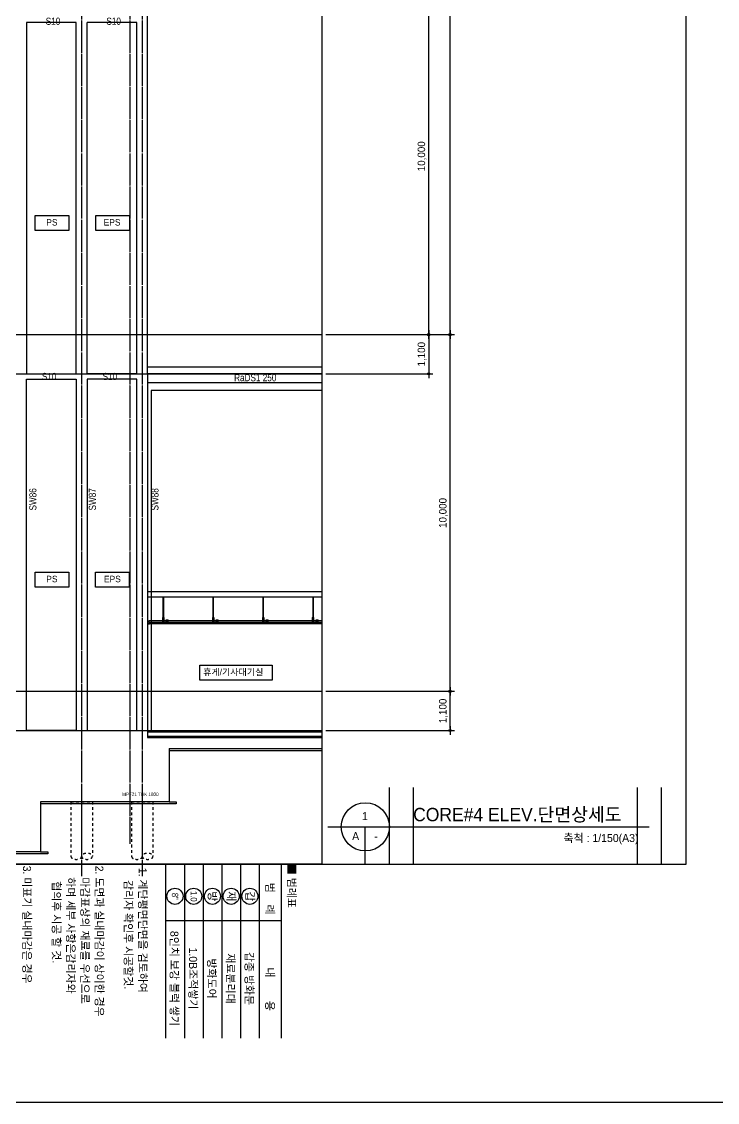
# Model space of a CAD drawing. Header units: millimetres. Extents: x 11948722 to 13111668, y -10771712 to -10232988.
# Drawn here: x 12230849 to 12250358, y -10587159 to -10556859 of the extents above; entities that cross this region are included whole.
import ezdxf
from ezdxf.enums import TextEntityAlignment as Align

# ---------------------------------------------------------------- set-up
doc = ezdxf.new("R2010")
doc.units = ezdxf.units.MM
doc.header["$LTSCALE"] = 150
doc.header["$MEASUREMENT"] = 0
for name, pattern in [('CEN', [6.2, 6, -0.1, 0, -0.1]), ('HID', [2.3, 1.5, -0.8]), ('HIDDEN', [2, 1, -1])]:
    doc.linetypes.add(name, pattern=pattern)
doc.layers.get('0').update_dxf_attribs({"linetype": 'CONTINUOUS'})
doc.layers.get('Defpoints').update_dxf_attribs({"color": 117, "linetype": 'CONTINUOUS'})
for name, color, linetype in [('4', 4, 'CONTINUOUS'), ('8', 8, 'CONTINUOUS'), ('A-중심선', 10, 'CEN'), ('BOX', 7, 'CONTINUOUS'), ('BOX TEXT', 3, 'CONTINUOUS'), ('CON-C', 2, 'CONTINUOUS'), ('ELE-06', 6, 'CONTINUOUS'), ('ELE-2', 4, 'CONTINUOUS'), ('ELE-8', 8, 'CONTINUOUS'), ('ELE08', 8, 'CONTINUOUS'), ('FIN', 5, 'CONTINUOUS'), ('INS', 251, 'CONTINUOUS'), ('TEX-SYM', 3, 'CONTINUOUS'), ('Xref-계단단면도$0$3 dim0', 7, 'CONTINUOUS'), ('Xref-계단단면도$0$A-TIT', 2, 'CONTINUOUS'), ('Xref-계단단면도$0$A-TXT-5.0', 3, 'CONTINUOUS'), ('Xref-계단단면도$0$ELE-3', 6, 'CONTINUOUS'), ('Xref-계단단면도$0$SYM-2', 7, 'CONTINUOUS'), ('Xref-계단단면도$0$TEX', 3, 'CONTINUOUS'), ('Xref-계단단면도$0$TEX-SYM', 3, 'CONTINUOUS')]:
    doc.layers.add(name, color=color, linetype=linetype)
doc.styles.add('A.NARROW', font='ARIALN.TTF')
doc.styles.add('Xref-계단단면도$0$나눔고딕 Se', font='')
doc.styles.add('Xref-계단단면도$0$돋움', font='')
doc.styles.add('돋움', font='')
doc.styles.add('주석', font='')
doc.styles.get('Xref-계단단면도$0$나눔고딕 Se').set_extended_font_data('Dotum')
doc.styles.get('Xref-계단단면도$0$돋움').set_extended_font_data('Dotum')
doc.styles.get('돋움').set_extended_font_data('Dotum')
doc.styles.get('주석').set_extended_font_data('Dotum')
doc.dimstyles.new('Xref-계단단면도$0$A1-100', dxfattribs={"dimtxt": 3, "dimasz": 1, "dimexe": 2, "dimexo": 2, "dimgap": 1, "dimtad": 1, "dimdec": 0, "dimzin": 12, "dimdsep": 46, "dimlunit": 6, "dimtxsty": 'Xref-계단단면도$0$나눔고딕 Se', "dimblk1": 'Xref-계단단면도$0$DIMDOT', "dimblk2": 'Xref-계단단면도$0$DIMDOT', "dimsah": 1, "dimcen": -1, "dimdle": 2, "dimclrd": 256, "dimclre": 256, "dimclrt": 3, "dimadec": 0, "dimazin": 0, "dimtfac": 1, "dimtdec": 0, "dimtix": 1, "dimtmove": 2, "dimatfit": 3, "dimldrblk": 'Xref-계단단면도$0$DIMDOT', "dimfxl": 1, "dimtvp": 1, "dimtolj": 1, "dimtzin": 12, "dimlwd": -1, "dimlwe": -1, "dimarcsym": 0})

# ---------------------------------------------------------------- blocks, each defined once
blk = doc.blocks.new('Xref-계단단면도$0$DIMDOT')
at = {"color": 0}
blk.add_line((-2, 0), (2, 0), dxfattribs=at)
for radius in [0.5, 0.25]:
    blk.add_circle((0, 0), radius, dxfattribs=at)
blk = doc.blocks.new('*D42')
at = {"layer": 'Defpoints', "color": 0, "transparency": 16777216}
for p in [(12239263, -10531484), (12242863, -10531484), (12239263, -10565634)]:
    blk.add_point(p, dxfattribs=at)
at = {"layer": 'Xref-계단단면도$0$3 dim0', "transparency": 16777216}
for p, q in [((12239383, -10531484), (12242983, -10531484)), ((12242863, -10565574), (12242863, -10531544)), ((12239383, -10565634), (12242983, -10565634))]:
    blk.add_line(p, q, dxfattribs=at)
at = {"layer": 'Xref-계단단면도$0$3 dim0', "transparency": 16777216, "xscale": 60, "yscale": 60, "zscale": 60}
for p, rotation in [((12242863, -10531484), 90), ((12242863, -10565634), 270)]:
    blk.add_blockref('Xref-계단단면도$0$DIMDOT', p, dxfattribs=dict(at, rotation=rotation))
at = {"layer": 'Xref-계단단면도$0$3 dim0', "color": 3, "transparency": 16777216, "insert": (12242678, -10548559), "char_height": 210, "attachment_point": 5, "rotation": 90, "style": 'Xref-계단단면도$0$나눔고딕 Se'}
blk.add_mtext('\\A1;34,150', dxfattribs=at)
blk = doc.blocks.new('*D46')
at = {"layer": 'Defpoints', "color": 0, "transparency": 16777216}
for p in [(12239263, -10555634), (12242263, -10555634), (12239263, -10565634)]:
    blk.add_point(p, dxfattribs=at)
at = {"layer": 'Xref-계단단면도$0$3 dim0', "transparency": 16777216}
for p, q in [((12239383, -10555634), (12242383, -10555634)), ((12242263, -10565574), (12242263, -10555694)), ((12239383, -10565634), (12242383, -10565634))]:
    blk.add_line(p, q, dxfattribs=at)
at = {"layer": 'Xref-계단단면도$0$3 dim0', "transparency": 16777216, "xscale": 60, "yscale": 60, "zscale": 60}
for p, rotation in [((12242263, -10555634), 90), ((12242263, -10565634), 270)]:
    blk.add_blockref('Xref-계단단면도$0$DIMDOT', p, dxfattribs=dict(at, rotation=rotation))
at = {"layer": 'Xref-계단단면도$0$3 dim0', "color": 3, "transparency": 16777216, "insert": (12242078, -10560634), "char_height": 210, "attachment_point": 5, "rotation": 90, "style": 'Xref-계단단면도$0$나눔고딕 Se'}
blk.add_mtext('\\A1;10,000', dxfattribs=at)
blk = doc.blocks.new('*D50')
at = {"layer": 'Defpoints', "color": 0, "transparency": 16777216}
for p in [(12239263, -10565634), (12242863, -10565634), (12239263, -10575634)]:
    blk.add_point(p, dxfattribs=at)
at = {"layer": 'Xref-계단단면도$0$3 dim0', "transparency": 16777216}
for p, q in [((12239383, -10565634), (12242983, -10565634)), ((12242863, -10575574), (12242863, -10565694)), ((12239383, -10575634), (12242983, -10575634))]:
    blk.add_line(p, q, dxfattribs=at)
at = {"layer": 'Xref-계단단면도$0$3 dim0', "transparency": 16777216, "xscale": 60, "yscale": 60, "zscale": 60}
for p, rotation in [((12242863, -10565634), 90), ((12242863, -10575634), 270)]:
    blk.add_blockref('Xref-계단단면도$0$DIMDOT', p, dxfattribs=dict(at, rotation=rotation))
at = {"layer": 'Xref-계단단면도$0$3 dim0', "color": 3, "transparency": 16777216, "insert": (12242678, -10570634), "char_height": 210, "attachment_point": 5, "rotation": 90, "style": 'Xref-계단단면도$0$나눔고딕 Se'}
blk.add_mtext('\\A1;10,000', dxfattribs=at)
blk = doc.blocks.new('*D51')
at = {"layer": 'Defpoints', "color": 0, "transparency": 16777216}
for p in [(12239263, -10575634), (12242863, -10575634), (12239263, -10576734)]:
    blk.add_point(p, dxfattribs=at)
at = {"layer": 'Xref-계단단면도$0$3 dim0', "transparency": 16777216}
for p, q in [((12239383, -10575634), (12242983, -10575634)), ((12242863, -10576674), (12242863, -10575694)), ((12239383, -10576734), (12242983, -10576734))]:
    blk.add_line(p, q, dxfattribs=at)
at = {"layer": 'Xref-계단단면도$0$3 dim0', "transparency": 16777216, "xscale": 60, "yscale": 60, "zscale": 60}
for p, rotation in [((12242863, -10575634), 90), ((12242863, -10576734), 270)]:
    blk.add_blockref('Xref-계단단면도$0$DIMDOT', p, dxfattribs=dict(at, rotation=rotation))
at = {"layer": 'Xref-계단단면도$0$3 dim0', "color": 3, "transparency": 16777216, "insert": (12242678, -10576184), "char_height": 210, "attachment_point": 5, "rotation": 90, "style": 'Xref-계단단면도$0$나눔고딕 Se'}
blk.add_mtext('\\A1;1,100', dxfattribs=at)
blk = doc.blocks.new('*D734')
at = {"layer": 'Defpoints', "color": 0, "transparency": 16777216}
for p in [(12239263, -10565634), (12239263, -10566734), (12242263, -10566734)]:
    blk.add_point(p, dxfattribs=at)
at = {"layer": 'Xref-계단단면도$0$3 dim0', "transparency": 16777216}
for p, q in [((12239383, -10565634), (12242383, -10565634)), ((12242263, -10565694), (12242263, -10566674)), ((12239383, -10566734), (12242383, -10566734))]:
    blk.add_line(p, q, dxfattribs=at)
at = {"layer": 'Xref-계단단면도$0$3 dim0', "transparency": 16777216, "xscale": 60, "yscale": 60, "zscale": 60}
for p, rotation in [((12242263, -10565634), 90), ((12242263, -10566734), 270)]:
    blk.add_blockref('Xref-계단단면도$0$DIMDOT', p, dxfattribs=dict(at, rotation=rotation))
at = {"layer": 'Xref-계단단면도$0$3 dim0', "color": 3, "transparency": 16777216, "insert": (12242078, -10566184), "char_height": 210, "attachment_point": 5, "rotation": 90, "style": 'Xref-계단단면도$0$나눔고딕 Se'}
blk.add_mtext('\\A1;1,100', dxfattribs=at)

msp = doc.modelspace()

# ---------------------------------------------------------------- linework, layer by layer
for centre in [(12235149.3, -10581381.9), (12235674.3, -10581381.9), (12236199.3, -10581381.9), (12236724.3, -10581381.9), (12237249.3, -10581381.9)]:
    msp.add_circle(centre, 225)
at = {"layer": '4', "ltscale": 0.1}
msp.add_lwpolyline([(12234432.6, -10573739.8), (12234432.6, -10573733.8), (12234431.6, -10573733.8), (12234431.6, -10573738.8), (12234408.6, -10573738.8), (12234408.6, -10573713.8), (12234383.6, -10573713.8), (12234383.6, -10573689.8), (12234382.6, -10573689.8), (12234382.6, -10573714.8), (12234407.6, -10573714.8), (12234407.6, -10573739.8), (12234432.6, -10573739.8)], dxfattribs=at)
at = {"layer": '8'}
for p, q in [((12234813.3, -10572988.8), (12234813.3, -10573565.1)), ((12234824.6, -10572988.8), (12234824.6, -10573565.1)), ((12236213.3, -10572988.8), (12236213.3, -10573565.1)), ((12236224.6, -10572988.8), (12236224.6, -10573565.1)), ((12237613.3, -10572988.8), (12237613.3, -10573565.1)), ((12237624.6, -10572988.8), (12237624.6, -10573565.1)), ((12239013.3, -10572988.8), (12239013.3, -10573565.1)), ((12239024.6, -10572988.8), (12239024.6, -10573565.1)), ((12234800.2, -10573568.8), (12234800.2, -10573687.6)), ((12234800.2, -10573568.8), (12234837.7, -10573568.8)), ((12234800.2, -10573572.6), (12234837.7, -10573572.6)), ((12234800.2, -10573618.8), (12234837.7, -10573618.8)), ((12234807.7, -10573565.1), (12234830.2, -10573565.1)), ((12234807.7, -10573565.1), (12234807.7, -10573568.8)), ((12234807.7, -10573572.6), (12234807.7, -10573576.3)), ((12234807.7, -10573576.3), (12234830.2, -10573576.3)), ((12234811.5, -10573565.1), (12234811.5, -10573568.8)), ((12234811.5, -10573572.6), (12234811.5, -10573576.3)), ((12234813.3, -10573560.1), (12234824.6, -10573560.1)), ((12234813.3, -10573562.6), (12234824.6, -10573562.6)), ((12234813.3, -10573576.3), (12234813.3, -10573587.6)), ((12234813.3, -10573577.6), (12234824.6, -10573577.6)), ((12234813.3, -10573580.1), (12234824.6, -10573580.1)), ((12234813.3, -10573582.6), (12234824.6, -10573582.6)), ((12234813.3, -10573585.1), (12234824.6, -10573585.1)), ((12234813.3, -10573585.1), (12234824.6, -10573585.1)), ((12234813.3, -10573587.6), (12234824.6, -10573587.6)), ((12234824.6, -10573576.3), (12234824.6, -10573587.6)), ((12234826.5, -10573565.1), (12234826.5, -10573568.8)), ((12234826.5, -10573572.6), (12234826.5, -10573576.3)), ((12234830.2, -10573565.1), (12234830.2, -10573568.8)), ((12234830.2, -10573572.6), (12234830.2, -10573576.3)), ((12234837.7, -10573568.8), (12234837.7, -10573687.6)), ((12234905, -10573635.1), (12234961.2, -10573635.1)), ((12234905, -10573678.8), (12234905, -10573635.1)), ((12234905, -10573637.6), (12234961.2, -10573637.6)), ((12234905, -10573646.3), (12234908.6, -10573646.3)), ((12234911.2, -10573685.1), (12234905, -10573678.8)), ((12234905, -10573685.1), (12234911.2, -10573685.1)), ((12234905, -10573708.8), (12234905, -10573685.1)), ((12234910.7, -10573646.3), (12234913.7, -10573646.3)), ((12234911.2, -10573687.6), (12234911.2, -10573685.1)), ((12234911.2, -10573685.1), (12234955, -10573685.1)), ((12234913.7, -10573640.4), (12234913.7, -10573635.1)), ((12234913.7, -10573646.3), (12234913.7, -10573642.1)), ((12234928.7, -10573640.4), (12234928.7, -10573635.1)), ((12234928.7, -10573646.3), (12234928.7, -10573642.1)), ((12234928.7, -10573646.3), (12234931.8, -10573646.3)), ((12234933.5, -10573646.3), (12234937.5, -10573646.3)), ((12234937.5, -10573640.4), (12234937.5, -10573635.1)), ((12234937.5, -10573646.3), (12234937.5, -10573642.1)), ((12234952.5, -10573640.4), (12234952.5, -10573635.1)), ((12234952.5, -10573646.3), (12234952.5, -10573642.1)), ((12234952.5, -10573646.3), (12234956.2, -10573646.3)), ((12234955, -10573685.1), (12234961.2, -10573678.8)), ((12234955, -10573685.1), (12234961.2, -10573685.1)), ((12234955, -10573687.6), (12234955, -10573685.1)), ((12234957.6, -10573646.3), (12234961.2, -10573646.3)), ((12234961.2, -10573678.8), (12234961.2, -10573635.1)), ((12234961.2, -10573685.1), (12234961.2, -10573708.8)), ((12236200.2, -10573568.8), (12236200.2, -10573687.6)), ((12236200.2, -10573568.8), (12236237.7, -10573568.8)), ((12236200.2, -10573572.6), (12236237.7, -10573572.6)), ((12236200.2, -10573618.8), (12236237.7, -10573618.8)), ((12236207.7, -10573565.1), (12236230.2, -10573565.1)), ((12236207.7, -10573565.1), (12236207.7, -10573568.8)), ((12236207.7, -10573572.6), (12236207.7, -10573576.3)), ((12236207.7, -10573576.3), (12236230.2, -10573576.3)), ((12236211.5, -10573565.1), (12236211.5, -10573568.8)), ((12236211.5, -10573572.6), (12236211.5, -10573576.3)), ((12236213.3, -10573560.1), (12236224.6, -10573560.1)), ((12236213.3, -10573562.6), (12236224.6, -10573562.6)), ((12236213.3, -10573576.3), (12236213.3, -10573587.6)), ((12236213.3, -10573577.6), (12236224.6, -10573577.6)), ((12236213.3, -10573580.1), (12236224.6, -10573580.1)), ((12236213.3, -10573582.6), (12236224.6, -10573582.6)), ((12236213.3, -10573585.1), (12236224.6, -10573585.1)), ((12236213.3, -10573585.1), (12236224.6, -10573585.1)), ((12236213.3, -10573587.6), (12236224.6, -10573587.6)), ((12236224.6, -10573576.3), (12236224.6, -10573587.6)), ((12236226.5, -10573565.1), (12236226.5, -10573568.8)), ((12236226.5, -10573572.6), (12236226.5, -10573576.3)), ((12236230.2, -10573565.1), (12236230.2, -10573568.8)), ((12236230.2, -10573572.6), (12236230.2, -10573576.3)), ((12236237.7, -10573568.8), (12236237.7, -10573687.6)), ((12236305, -10573635.1), (12236361.2, -10573635.1)), ((12236305, -10573678.8), (12236305, -10573635.1)), ((12236305, -10573637.6), (12236361.2, -10573637.6)), ((12236305, -10573646.3), (12236308.6, -10573646.3)), ((12236311.2, -10573685.1), (12236305, -10573678.8)), ((12236305, -10573685.1), (12236311.2, -10573685.1)), ((12236305, -10573708.8), (12236305, -10573685.1)), ((12236310.7, -10573646.3), (12236313.7, -10573646.3)), ((12236311.2, -10573685.1), (12236355, -10573685.1)), ((12236311.2, -10573687.6), (12236311.2, -10573685.1)), ((12236313.7, -10573640.4), (12236313.7, -10573635.1)), ((12236313.7, -10573646.3), (12236313.7, -10573642.1)), ((12236328.7, -10573640.4), (12236328.7, -10573635.1)), ((12236328.7, -10573646.3), (12236328.7, -10573642.1)), ((12236328.7, -10573646.3), (12236331.8, -10573646.3)), ((12236333.5, -10573646.3), (12236337.5, -10573646.3)), ((12236337.5, -10573640.4), (12236337.5, -10573635.1)), ((12236337.5, -10573646.3), (12236337.5, -10573642.1)), ((12236352.5, -10573640.4), (12236352.5, -10573635.1)), ((12236352.5, -10573646.3), (12236352.5, -10573642.1)), ((12236352.5, -10573646.3), (12236356.2, -10573646.3)), ((12236355, -10573685.1), (12236361.2, -10573678.8)), ((12236355, -10573685.1), (12236361.2, -10573685.1)), ((12236355, -10573687.6), (12236355, -10573685.1)), ((12236357.6, -10573646.3), (12236361.2, -10573646.3)), ((12236361.2, -10573678.8), (12236361.2, -10573635.1)), ((12236361.2, -10573685.1), (12236361.2, -10573708.8)), ((12237600.2, -10573568.8), (12237600.2, -10573687.6)), ((12237600.2, -10573568.8), (12237637.7, -10573568.8)), ((12237600.2, -10573572.6), (12237637.7, -10573572.6)), ((12237600.2, -10573618.8), (12237637.7, -10573618.8)), ((12237607.7, -10573565.1), (12237630.2, -10573565.1)), ((12237607.7, -10573565.1), (12237607.7, -10573568.8)), ((12237607.7, -10573572.6), (12237607.7, -10573576.3)), ((12237607.7, -10573576.3), (12237630.2, -10573576.3)), ((12237611.5, -10573565.1), (12237611.5, -10573568.8)), ((12237611.5, -10573572.6), (12237611.5, -10573576.3)), ((12237613.3, -10573560.1), (12237624.6, -10573560.1)), ((12237613.3, -10573562.6), (12237624.6, -10573562.6)), ((12237613.3, -10573576.3), (12237613.3, -10573587.6)), ((12237613.3, -10573577.6), (12237624.6, -10573577.6)), ((12237613.3, -10573580.1), (12237624.6, -10573580.1)), ((12237613.3, -10573582.6), (12237624.6, -10573582.6)), ((12237613.3, -10573585.1), (12237624.6, -10573585.1)), ((12237613.3, -10573585.1), (12237624.6, -10573585.1)), ((12237613.3, -10573587.6), (12237624.6, -10573587.6)), ((12237624.6, -10573576.3), (12237624.6, -10573587.6)), ((12237626.5, -10573565.1), (12237626.5, -10573568.8)), ((12237626.5, -10573572.6), (12237626.5, -10573576.3)), ((12237630.2, -10573565.1), (12237630.2, -10573568.8)), ((12237630.2, -10573572.6), (12237630.2, -10573576.3)), ((12237637.7, -10573568.8), (12237637.7, -10573687.6)), ((12237705, -10573635.1), (12237761.2, -10573635.1)), ((12237705, -10573678.8), (12237705, -10573635.1)), ((12237705, -10573637.6), (12237761.2, -10573637.6)), ((12237705, -10573646.3), (12237708.6, -10573646.3)), ((12237711.2, -10573685.1), (12237705, -10573678.8)), ((12237705, -10573685.1), (12237711.2, -10573685.1)), ((12237705, -10573708.8), (12237705, -10573685.1)), ((12237710.7, -10573646.3), (12237713.7, -10573646.3)), ((12237711.2, -10573685.1), (12237755, -10573685.1)), ((12237711.2, -10573687.6), (12237711.2, -10573685.1)), ((12237713.7, -10573640.4), (12237713.7, -10573635.1)), ((12237713.7, -10573646.3), (12237713.7, -10573642.1)), ((12237728.7, -10573640.4), (12237728.7, -10573635.1)), ((12237728.7, -10573646.3), (12237728.7, -10573642.1)), ((12237728.7, -10573646.3), (12237731.8, -10573646.3)), ((12237733.5, -10573646.3), (12237737.5, -10573646.3)), ((12237737.5, -10573640.4), (12237737.5, -10573635.1)), ((12237737.5, -10573646.3), (12237737.5, -10573642.1)), ((12237752.5, -10573640.4), (12237752.5, -10573635.1)), ((12237752.5, -10573646.3), (12237752.5, -10573642.1)), ((12237752.5, -10573646.3), (12237756.2, -10573646.3)), ((12237755, -10573685.1), (12237761.2, -10573678.8)), ((12237755, -10573685.1), (12237761.2, -10573685.1)), ((12237755, -10573687.6), (12237755, -10573685.1)), ((12237757.6, -10573646.3), (12237761.2, -10573646.3)), ((12237761.2, -10573678.8), (12237761.2, -10573635.1)), ((12237761.2, -10573685.1), (12237761.2, -10573708.8)), ((12239000.2, -10573568.8), (12239000.2, -10573687.6)), ((12239000.2, -10573568.8), (12239037.7, -10573568.8)), ((12239000.2, -10573572.6), (12239037.7, -10573572.6)), ((12239000.2, -10573618.8), (12239037.7, -10573618.8)), ((12239007.7, -10573565.1), (12239030.2, -10573565.1)), ((12239007.7, -10573565.1), (12239007.7, -10573568.8)), ((12239007.7, -10573572.6), (12239007.7, -10573576.3)), ((12239007.7, -10573576.3), (12239030.2, -10573576.3)), ((12239011.5, -10573565.1), (12239011.5, -10573568.8)), ((12239011.5, -10573572.6), (12239011.5, -10573576.3)), ((12239013.3, -10573560.1), (12239024.6, -10573560.1)), ((12239013.3, -10573562.6), (12239024.6, -10573562.6)), ((12239013.3, -10573576.3), (12239013.3, -10573587.6)), ((12239013.3, -10573577.6), (12239024.6, -10573577.6)), ((12239013.3, -10573580.1), (12239024.6, -10573580.1)), ((12239013.3, -10573582.6), (12239024.6, -10573582.6)), ((12239013.3, -10573585.1), (12239024.6, -10573585.1)), ((12239013.3, -10573585.1), (12239024.6, -10573585.1)), ((12239013.3, -10573587.6), (12239024.6, -10573587.6)), ((12239024.6, -10573576.3), (12239024.6, -10573587.6)), ((12239026.5, -10573565.1), (12239026.5, -10573568.8)), ((12239026.5, -10573572.6), (12239026.5, -10573576.3)), ((12239030.2, -10573565.1), (12239030.2, -10573568.8)), ((12239030.2, -10573572.6), (12239030.2, -10573576.3)), ((12239037.7, -10573568.8), (12239037.7, -10573687.6)), ((12239105, -10573635.1), (12239161.2, -10573635.1)), ((12239105, -10573678.8), (12239105, -10573635.1)), ((12239105, -10573637.6), (12239161.2, -10573637.6)), ((12239105, -10573646.3), (12239108.6, -10573646.3)), ((12239111.2, -10573685.1), (12239105, -10573678.8)), ((12239105, -10573685.1), (12239111.2, -10573685.1)), ((12239105, -10573708.8), (12239105, -10573685.1)), ((12239110.7, -10573646.3), (12239113.7, -10573646.3)), ((12239111.2, -10573685.1), (12239155, -10573685.1)), ((12239111.2, -10573687.6), (12239111.2, -10573685.1)), ((12239113.7, -10573640.4), (12239113.7, -10573635.1)), ((12239113.7, -10573646.3), (12239113.7, -10573642.1)), ((12239128.7, -10573640.4), (12239128.7, -10573635.1)), ((12239128.7, -10573646.3), (12239128.7, -10573642.1)), ((12239128.7, -10573646.3), (12239131.8, -10573646.3)), ((12239133.5, -10573646.3), (12239137.5, -10573646.3)), ((12239137.5, -10573640.4), (12239137.5, -10573635.1)), ((12239137.5, -10573646.3), (12239137.5, -10573642.1)), ((12239152.5, -10573640.4), (12239152.5, -10573635.1)), ((12239152.5, -10573646.3), (12239152.5, -10573642.1)), ((12239152.5, -10573646.3), (12239156.2, -10573646.3)), ((12239155, -10573685.1), (12239161.2, -10573678.8)), ((12239155, -10573685.1), (12239161.2, -10573685.1)), ((12239155, -10573687.6), (12239155, -10573685.1)), ((12239157.6, -10573646.3), (12239161.2, -10573646.3)), ((12239161.2, -10573678.8), (12239161.2, -10573635.1)), ((12239161.2, -10573685.1), (12239161.2, -10573708.8)), ((12234800.2, -10573687.6), (12234837.7, -10573687.6)), ((12234912.5, -10573708.8), (12234905, -10573708.8)), ((12234907.5, -10573706.3), (12234907.5, -10573687.6)), ((12234907.5, -10573687.6), (12234911.2, -10573687.6)), ((12234907.5, -10573695.1), (12234958.7, -10573695.1)), ((12234910.3, -10573706.3), (12234907.5, -10573706.3)), ((12234941.2, -10573708.8), (12234925, -10573708.8)), ((12234939.1, -10573706.3), (12234927.1, -10573706.3)), ((12234961.2, -10573708.8), (12234953.7, -10573708.8)), ((12234955, -10573687.6), (12234958.7, -10573687.6)), ((12234958.7, -10573706.3), (12234955.8, -10573706.3)), ((12234958.7, -10573687.6), (12234958.7, -10573706.3)), ((12236200.2, -10573687.6), (12236237.7, -10573687.6)), ((12236312.5, -10573708.8), (12236305, -10573708.8)), ((12236307.5, -10573706.3), (12236307.5, -10573687.6)), ((12236307.5, -10573687.6), (12236311.2, -10573687.6)), ((12236307.5, -10573695.1), (12236358.7, -10573695.1)), ((12236310.3, -10573706.3), (12236307.5, -10573706.3)), ((12236341.2, -10573708.8), (12236325, -10573708.8)), ((12236339.1, -10573706.3), (12236327.1, -10573706.3)), ((12236361.2, -10573708.8), (12236353.7, -10573708.8)), ((12236355, -10573687.6), (12236358.7, -10573687.6)), ((12236358.7, -10573706.3), (12236355.8, -10573706.3)), ((12236358.7, -10573687.6), (12236358.7, -10573706.3)), ((12237600.2, -10573687.6), (12237637.7, -10573687.6)), ((12237712.5, -10573708.8), (12237705, -10573708.8)), ((12237707.5, -10573706.3), (12237707.5, -10573687.6)), ((12237707.5, -10573687.6), (12237711.2, -10573687.6)), ((12237707.5, -10573695.1), (12237758.7, -10573695.1)), ((12237710.3, -10573706.3), (12237707.5, -10573706.3)), ((12237741.2, -10573708.8), (12237725, -10573708.8)), ((12237739.1, -10573706.3), (12237727.1, -10573706.3)), ((12237761.2, -10573708.8), (12237753.7, -10573708.8)), ((12237755, -10573687.6), (12237758.7, -10573687.6)), ((12237758.7, -10573706.3), (12237755.8, -10573706.3)), ((12237758.7, -10573687.6), (12237758.7, -10573706.3)), ((12239000.2, -10573687.6), (12239037.7, -10573687.6)), ((12239112.5, -10573708.8), (12239105, -10573708.8)), ((12239107.5, -10573706.3), (12239107.5, -10573687.6)), ((12239107.5, -10573687.6), (12239111.2, -10573687.6)), ((12239107.5, -10573695.1), (12239158.7, -10573695.1)), ((12239110.3, -10573706.3), (12239107.5, -10573706.3)), ((12239141.2, -10573708.8), (12239125, -10573708.8)), ((12239139.1, -10573706.3), (12239127.1, -10573706.3)), ((12239161.2, -10573708.8), (12239153.7, -10573708.8)), ((12239155, -10573687.6), (12239158.7, -10573687.6)), ((12239158.7, -10573706.3), (12239155.8, -10573706.3)), ((12239158.7, -10573687.6), (12239158.7, -10573706.3))]:
    msp.add_line(p, q, dxfattribs=at)
at = {"layer": '8', "linetype": 'HIDDEN', "ltscale": 0.1}
for p, q in [((12234421.6, -10573653.8), (12239263.3, -10573653.8)), ((12234421.6, -10573693.8), (12239263.3, -10573693.8))]:
    msp.add_line(p, q, dxfattribs=at)
at = {"layer": '8', "linetype": 'HIDDEN', "ltscale": 0.5}
for p, q in [((12232232.6, -10578733.8), (12232832.6, -10578733.8)), ((12232232.6, -10578733.8), (12232232.6, -10580261)), ((12232832.6, -10578733.8), (12232832.6, -10580261)), ((12233932.6, -10578733.8), (12234532.6, -10578733.8)), ((12233932.6, -10578733.8), (12233932.6, -10580261)), ((12234532.6, -10578733.8), (12234532.6, -10580261))]:
    msp.add_line(p, q, dxfattribs=at)
at = {"layer": '8'}
for centre, radius, start, end in [((12234918.7, -10573708.8), 8.75, 16.60155, 163.39845), ((12234918.7, -10573708.8), 6.25, 0, 180), ((12234947.5, -10573708.8), 8.75, 16.60155, 163.39845), ((12234947.5, -10573708.8), 6.25, 0, 180), ((12236318.7, -10573708.8), 8.75, 16.60155, 163.39845), ((12236318.7, -10573708.8), 6.25, 0, 180), ((12236347.5, -10573708.8), 8.75, 16.60155, 163.39845), ((12236347.5, -10573708.8), 6.25, 0, 180), ((12237718.7, -10573708.8), 8.75, 16.60155, 163.39845), ((12237718.7, -10573708.8), 6.25, 0, 180), ((12237747.5, -10573708.8), 8.75, 16.60155, 163.39845), ((12237747.5, -10573708.8), 6.25, 0, 180), ((12239118.7, -10573708.8), 8.75, 16.60155, 163.39845), ((12239118.7, -10573708.8), 6.25, 0, 180), ((12239147.5, -10573708.8), 8.75, 16.60155, 163.39845), ((12239147.5, -10573708.8), 6.25, 0, 180)]:
    msp.add_arc(centre, radius, start, end, dxfattribs=at)
at = {"layer": '8', "linetype": 'HIDDEN', "ltscale": 0.5}
for centre in [(12232382.6, -10580261), (12234082.6, -10580261)]:
    msp.add_ellipse(centre, major_axis=(150, 0), ratio=0.5680861, start_param=3.1415927, end_param=6.2831853, dxfattribs=at)
at = {"layer": '8', "linetype": 'HIDDEN', "ltscale": 0.5, "extrusion": (0, 0, -1)}
for centre in [(12232682.6, -10580261), (12234382.6, -10580261)]:
    msp.add_ellipse(centre, major_axis=(-150, 0), ratio=0.5680861, dxfattribs=at)
at = {"layer": 'A-중심선'}
for p, q in [((12232532.6, -10528928.7), (12232532.6, -10579914.8)), ((12233882.6, -10528928.7), (12233882.6, -10579914.8)), ((12234232.6, -10528928.7), (12234232.6, -10579914.8)), ((12232532.6, -10578500.1), (12232532.6, -10580813.8)), ((12234232.6, -10578500.1), (12234232.6, -10580813.8))]:
    msp.add_line(p, q, dxfattribs=at)
at = {"layer": 'A-중심선', "linetype": 'ByBlock', "ltscale": 0.5}
for p, q in [((12221637.3, -10565633.8), (12239263.3, -10565633.8)), ((12221637.3, -10566733.8), (12239263.3, -10566733.8)), ((12221637.3, -10575633.8), (12239263.3, -10575633.8)), ((12221637.3, -10576733.8), (12239263.3, -10576733.8))]:
    msp.add_line(p, q, dxfattribs=at)
at = {"layer": 'BOX'}
for points in [[(12234886.8, -10580484.4), (12234886.8, -10585359.4)], [(12237511.8, -10580484.4), (12237511.8, -10585359.4)], [(12238130.5, -10580484.4), (12238130.5, -10585359.4)], [(12238130.5, -10582070.7), (12234886.8, -10582070.7)]]:
    msp.add_lwpolyline(points, dxfattribs=at)
at = {"layer": 'BOX', "color": 252}
for points in [[(12235411.8, -10580484.4), (12235411.8, -10585359.4)], [(12235936.8, -10580484.4), (12235936.8, -10585359.4)], [(12236461.8, -10580484.4), (12236461.8, -10585359.4)], [(12236986.8, -10580484.4), (12236986.8, -10585359.4)]]:
    msp.add_lwpolyline(points, dxfattribs=at)
at = {"layer": 'CON-C'}
for p, q in [((12234382.6, -10566733.8), (12234382.6, -10531133.8)), ((12230982.6, -10556883.8), (12230982.6, -10566733.8)), ((12232382.6, -10556883.8), (12230982.6, -10556883.8)), ((12232382.6, -10566733.8), (12232382.6, -10556883.8)), ((12232682.6, -10566733.8), (12232682.6, -10556883.8)), ((12234082.6, -10556883.8), (12232682.6, -10556883.8)), ((12234082.6, -10566733.8), (12234082.6, -10556883.8)), ((12230982.6, -10566733.8), (12232382.6, -10566733.8)), ((12234082.6, -10566733.8), (12232682.6, -10566733.8)), ((12239263.3, -10566733.8), (12234382.6, -10566733.8)), ((12234982.6, -10577233.8), (12234982.6, -10578733.8)), ((12234982.6, -10578733.8), (12231382.6, -10578733.8)), ((12231382.6, -10578733.8), (12231382.6, -10580133.8)), ((12231382.6, -10580133.8), (12227482.6, -10580133.8))]:
    msp.add_line(p, q, dxfattribs=at)
msp.add_lwpolyline([(12230982.6, -10576733.8), (12230982.6, -10566883.8), (12232382.6, -10566883.8), (12232382.6, -10576733.8)], close=True, dxfattribs=at)
at = {"layer": 'CON-C', "flags": 128}
for points in [[(12234082.6, -10576733.8), (12234082.6, -10566883.8), (12232682.6, -10566883.8), (12232682.6, -10576733.8), (12234082.6, -10576733.8)], [(12234382.6, -10566733.8), (12234382.6, -10576933.8), (12239263.3, -10576933.8)], [(12239263.3, -10566983.8), (12234382.6, -10566983.8)], [(12234982.6, -10577233.8), (12239263.3, -10577233.8)]]:
    msp.add_lwpolyline(points, dxfattribs=at)
at = {"layer": 'Defpoints', "linetype": 'ByBlock'}
for p, q in [((12241161.5, -10580484.4), (12241161.5, -10578327.6)), ((12241836.5, -10580484.4), (12241836.5, -10578327.6)), ((12248118.6, -10580484.4), (12248118.6, -10578327.6)), ((12248793.6, -10580484.4), (12248793.6, -10578327.6))]:
    msp.add_line(p, q, dxfattribs=at)
at = {"layer": 'Defpoints', "ltscale": 1200}
for points in [[(12206681.5, -10524159.4), (12251231.5, -10524159.4), (12251231.5, -10587159.4), (12206681.5, -10587159.4)], [(12208534.4, -10580484.4), (12249484.4, -10580484.4), (12249484.4, -10525959.4), (12208534.4, -10525959.4)], [(12221637.3, -10525959.4), (12239263.3, -10525959.4), (12239263.3, -10580484.4), (12221637.3, -10580484.4)]]:
    msp.add_lwpolyline(points, close=True, dxfattribs=at)
at = {"layer": 'ELE-06'}
for p, q in [((12235182.6, -10578793.8), (12231382.6, -10578793.8)), ((12234982.6, -10578733.8), (12235182.6, -10578733.8)), ((12235182.6, -10578733.8), (12235182.6, -10578793.8)), ((12231582.6, -10580193.8), (12227332.6, -10580193.8)), ((12231382.6, -10580133.8), (12231582.6, -10580133.8)), ((12231582.6, -10580133.8), (12231582.6, -10580193.8))]:
    msp.add_line(p, q, dxfattribs=at)
at = {"layer": 'ELE-06', "flags": 128}
msp.add_lwpolyline([(12234982.6, -10577293.8), (12239263.3, -10577293.8)], dxfattribs=at)
at = {"layer": 'ELE-2'}
msp.add_line((12234382.6, -10576733.8), (12239263.3, -10576733.8), dxfattribs=at)
at = {"layer": 'ELE-8', "ltscale": 1200}
msp.add_line((12234382.6, -10566533.8), (12239263.3, -10566533.8), dxfattribs=at)
at = {"layer": 'ELE08'}
for p, q in [((12234382.6, -10576736.8), (12239263.3, -10576736.8)), ((12234382.6, -10576768.8), (12239263.3, -10576768.8)), ((12234382.6, -10576888.8), (12239263.3, -10576888.8))]:
    msp.add_line(p, q, dxfattribs=at)
at = {"layer": 'FIN', "color": 8}
for p, q in [((12234421.6, -10573650.1), (12239263.3, -10573650.1)), ((12234421.6, -10573697.6), (12234421.6, -10573650.1)), ((12234421.6, -10573697.6), (12239263.3, -10573697.6))]:
    msp.add_line(p, q, dxfattribs=at)
at = {"layer": 'FIN', "color": 150}
for p, q in [((12234421.6, -10573721.3), (12239263.3, -10573721.3)), ((12234421.6, -10573733.8), (12239263.3, -10573733.8))]:
    msp.add_line(p, q, dxfattribs=at)
at = {"layer": 'FIN', "color": 150, "flags": 128}
msp.add_lwpolyline([(12234421.6, -10573721.3), (12234421.6, -10573733.8)], dxfattribs=at)
at = {"layer": 'INS', "flags": 128}
msp.add_lwpolyline([(12239263.3, -10567203.8), (12234482.6, -10567203.8), (12234482.6, -10576733.8)], dxfattribs=at)
at = {"layer": 'Xref-계단단면도$0$A-TIT'}
for p, q in [((12239436.5, -10579434.4), (12248443.6, -10579434.4)), ((12240486.5, -10580484.4), (12240486.5, -10579434.4))]:
    msp.add_line(p, q, dxfattribs=at)
msp.add_circle((12240486.5, -10579434.4), 675, dxfattribs=at)
at = {"layer": 'Xref-계단단면도$0$ELE-3'}
for p, q in [((12234382.6, -10572838.8), (12239263.3, -10572838.8)), ((12234382.6, -10572988.8), (12239263.3, -10572988.8))]:
    msp.add_line(p, q, dxfattribs=at)
at = {"layer": 'Xref-계단단면도$0$TEX-SYM'}
for points in [[(12231229.9, -10562293.9), (12232174.3, -10562293.9), (12232174.3, -10562713.9), (12231229.9, -10562713.9)], [(12232929.9, -10562293.9), (12233874.3, -10562293.9), (12233874.3, -10562713.9), (12232929.9, -10562713.9)], [(12231229.9, -10572293.9), (12232174.3, -10572293.9), (12232174.3, -10572713.9), (12231229.9, -10572713.9)], [(12232924.6, -10572293.9), (12233869, -10572293.9), (12233869, -10572713.9), (12232924.6, -10572713.9)], [(12235849.5, -10574902.9), (12237878.9, -10574902.9), (12237878.9, -10575322.9), (12235849.5, -10575322.9)]]:
    msp.add_lwpolyline(points, close=True, dxfattribs=at)

# ---------------------------------------------------------------- texts
at = {"layer": 'BOX TEXT', "linetype": 'HID', "style": '돋움'}
for s, p in [(' 3. 미표기 실내마감은 경우', (12230888.4, -10580441.9)), (' 2. 도면과 실내마감이 상이한 경우', (12232916.5, -10580441.9)), ('     하며 세부 사항은감리자와 ', (12232114, -10580441.9)), ('     마감표상의 재료를 우선으로 ', (12232514.8, -10580441.9)), ('협의후 시공 할 것.', (12231715.3, -10580958.3))]:
    msp.add_text(s, height=224.465, rotation=270, dxfattribs=at).set_placement(p)
for s, p in [('1. 계단평면단면을 검토하여 ', (12234246.9, -10580581.9)), ('감리자 확인후 시공할것.', (12233843.3, -10580925.8))]:
    msp.add_text(s, height=224.465, rotation=270, dxfattribs=at).set_placement(p, align=Align.MIDDLE_LEFT)
at = {"layer": 'Defpoints', "style": 'A.NARROW'}
for s, p in [('S10', (12231526, -10556848.2)), ('S10', (12233226, -10556848.2)), ('S10', (12231417.6, -10566808.2)), ('S10', (12233117.6, -10566808.2)), ('RaDS1 250', (12236807.9, -10566841.8))]:
    msp.add_text(s, height=200, dxfattribs=at).set_placement(p, align=Align.MIDDLE_LEFT)
for s, p in [('SW86', (12231164.1, -10570564.5)), ('SW87', (12232833.5, -10570564.5)), ('SW88', (12234586.5, -10570564.5))]:
    msp.add_text(s, height=200, rotation=90, dxfattribs=at).set_placement(p, align=Align.MIDDLE_LEFT)
at = {"layer": 'Defpoints', "style": '주석', "width": 0.8}
msp.add_text('MPF21 THK 1800 ', height=100, dxfattribs=at).set_placement((12233666, -10578521.9), align=Align.MIDDLE_LEFT)
at = {"layer": 'TEX-SYM', "color": 3, "style": '돋움'}
msp.add_text('■ 범례표 ', height=225, rotation=270, dxfattribs=at).set_placement((12238310, -10580473.7))
at = {"layer": 'TEX-SYM', "color": 3, "style": '돋움', "width": 0.9}
for s, p in [('1.0', (12235676.4, -10581382.4)), ('8"', (12235151.4, -10581382.4))]:
    msp.add_text(s, height=180, rotation=270, dxfattribs=at).set_placement(p, align=Align.MIDDLE_CENTER)
at = {"layer": 'TEX-SYM', "color": 3, "style": '돋움'}
for s, p in [('재', (12236726.4, -10581382.4)), ('갑', (12237251.4, -10581382.4)), ('방', (12236201.4, -10581382.4))]:
    msp.add_text(s, height=225, rotation=270, dxfattribs=at).set_placement(p, align=Align.MIDDLE_CENTER)
for s, p in [('범    례', (12237699.3, -10581447)), ('8인치 보강 블럭 쌓기', (12235019.7, -10583686.3)), ('1.0B조적쌓기', (12235544.7, -10583686.3)), ('재료분리대', (12236594.7, -10583686.3)), ('갑종 방화문', (12237119.7, -10583686.3)), ('방화도어', (12236069.7, -10583686.3)), ('내        용', (12237699.3, -10583983.9))]:
    msp.add_text(s, height=225, rotation=270, dxfattribs=at).set_placement(p, align=Align.CENTER)
at = {"layer": 'Xref-계단단면도$0$A-TXT-5.0', "style": 'Xref-계단단면도$0$돋움'}
msp.add_text('CORE#4 ELEV.단면상세도', height=375, dxfattribs=at).set_placement((12241827.1, -10579276.9))
msp.add_text('축척 : 1/150(A3)', height=225, dxfattribs=at).set_placement((12248145.6, -10579747.3), align=Align.MIDDLE_RIGHT)
at = {"layer": 'Xref-계단단면도$0$SYM-2', "color": 3, "style": 'Xref-계단단면도$0$나눔고딕 Se'}
for s, p in [('1', (12240475.4, -10579133.3)), ('A', (12240214.9, -10579693.3)), ('-', (12240784.8, -10579697.6))]:
    msp.add_text(s, height=225, dxfattribs=at).set_placement(p, align=Align.MIDDLE_CENTER)
at = {"layer": 'Xref-계단단면도$0$TEX', "style": 'Xref-계단단면도$0$돋움'}
for s, p in [('PS', (12231541.9, -10562485.8)), ('EPS', (12233150.2, -10562485.8)), ('PS', (12231541.9, -10572485.8)), ('EPS', (12233159.6, -10572485.8)), ('휴게/기사대기실', (12235938.5, -10575094.8))]:
    msp.add_text(s, height=180, dxfattribs=at).set_placement(p, align=Align.MIDDLE_LEFT)

# ---------------------------------------------------------------- dimensions: what is measured, and where the dimension line sits
at = {"layer": 'Xref-계단단면도$0$3 dim0'}
for base, p1, p2, angle, picture, middle in [((12242863.3, -10531483.8), (12239263.3, -10565633.8), (12239263.3, -10531483.8), 90, '*D42', (12242677.9, -10548558.8)), ((12242263.3, -10555633.8), (12239263.3, -10565633.8), (12239263.3, -10555633.8), 270, '*D46', (12242077.9, -10560633.8)), ((12242863.3, -10565633.8), (12239263.3, -10575633.8), (12239263.3, -10565633.8), 90, '*D50', (12242677.9, -10570633.8)), ((12242263.3, -10566733.8), (12239263.3, -10565633.8), (12239263.3, -10566733.8), 270, '*D734', (12242077.9, -10566183.8)), ((12242863.3, -10575633.8), (12239263.3, -10576733.8), (12239263.3, -10575633.8), 90, '*D51', (12242677.9, -10576183.8))]:
    dim = msp.add_linear_dim(base=base, p1=p1, p2=p2, angle=angle, dimstyle='Xref-계단단면도$0$A1-100', override={"dimscale": 60, "dimtxt": 3.5}, dxfattribs=at)
    dim.commit()
    dim.dimension.update_dxf_attribs({"geometry": picture, "text_midpoint": middle})

doc.saveas('drawing.dxf')
